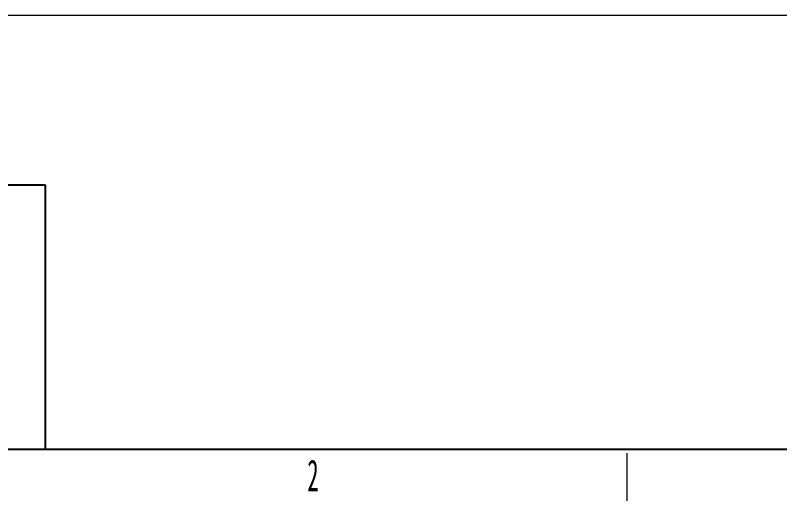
# Model space of a CAD drawing. Header units: millimetres. Extents: x 29 to 2500, y -68 to 1852.
# Drawn here: x 301.8 to 591.9, y 12.3 to 196.4 of the extents above; entities that cross this region are included whole.
import ezdxf

# ---------------------------------------------------------------- set-up
doc = ezdxf.new("R2010")
doc.units = ezdxf.units.MM
doc.header["$LTSCALE"] = 6
doc.layers.add('12', color=4, linetype='Continuous')
doc.styles.add('SLDTEXTSTYLE5', font='TXT', dxfattribs={"width": 0.525})

# ---------------------------------------------------------------- blocks, each defined once
blk = doc.blocks.new('블록12')
for p, q in [((47.98, 132.09), (313.18, 132.09)), ((313.18, 132.09), (313.18, 31.81)), ((47.98, 31.81), (2477.98, 31.81))]:
    blk.add_line(p, q)
at = {"color": 9, "linetype": 'Continuous', "lineweight": 18}
blk.add_line((533.98, 12.27), (533.98, 30.27), dxfattribs=at)

msp = doc.modelspace()

# ---------------------------------------------------------------- linework, layer by layer
at = {"color": 7, "linetype": 'Continuous', "lineweight": 18}
msp.add_line((120.258, 196.39), (676.258, 196.39), dxfattribs=at)

# ---------------------------------------------------------------- block references
at = {"color": 7, "linetype": 'Continuous'}
msp.add_blockref('블록12', (0, 0), dxfattribs=at)

# ---------------------------------------------------------------- texts
at = {"layer": '12', "insert": (414.772, 27.89), "char_height": 12, "attachment_point": 2, "style": 'SLDTEXTSTYLE5'}
msp.add_mtext('2', dxfattribs=at)

doc.saveas('drawing.dxf')
